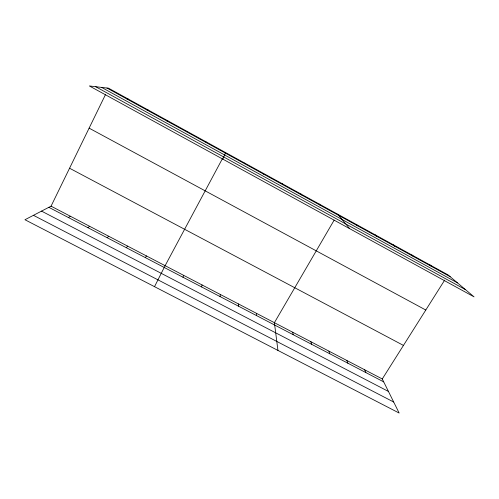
<?xml version="1.0" encoding="UTF-8"?>
<svg xmlns="http://www.w3.org/2000/svg" width="499" height="499" viewBox="0 0 499 499"><rect width="100%" height="100%" fill="white"/><g stroke="black" fill="none" stroke-linecap="round" stroke-linejoin="round"><path stroke-width="0.75" d="M244.641 163.728L244.666 163.054M238.397 306.137L238.485 303.953M220.047 296.568L220.333 294.485M201.571 286.937L202.064 284.948M182.958 277.238L183.657 275.348M222.828 159.125L225.654 152.6M51.054 206.168L382.271 378.966L399.15 413.047L24.95 219.735L51.054 206.168L105.545 94.467M154.515 286.675L165.119 265.68L222.716 158.102M334.168 220.103L274.394 322.685L277.949 350.435M382.271 378.966L444.69 280.095M145.334 257.627L146.45 255.937M126.316 247.71L127.644 246.126M107.16 237.724L108.707 236.245M206.043 142.508L206.511 142.072M87.861 227.663L89.627 226.297M68.419 217.533L70.409 216.267M186.526 131.78L187.219 131.468M166.866 120.97L167.783 120.783M147.049 110.073L148.197 110.011M127.083 99.101L128.468 99.164M33.445 215.319L393.686 402.019M48.833 207.322L383.719 381.885M41.542 211.114L388.453 391.453M69.561 168.225L403.454 345.42M89.115 128.143L425.79 310.029M95.64 86.695L465.592 289.719M106.961 88.042L450.217 276.733M101.603 87.406L457.514 282.896M429.938 264.925L431.972 266.703M411.75 254.927L413.584 256.598M393.424 244.847L395.065 246.412M374.961 234.698L376.402 236.152M356.361 224.469L357.596 225.816M337.623 214.171L349.712 228.692M319.304 204.097L320.127 205.22M300.847 193.949L301.465 194.966M282.259 183.726L282.665 184.63M364.613 369.753L365.873 372.585M346.824 360.471L347.903 363.216M328.91 351.128L329.795 353.779M310.871 341.715L311.563 344.273M263.528 173.427L263.728 174.213M292.695 332.234L293.2 334.698M256.498 313.353L256.611 315.63M108.589 88.229L89.365 85.953L474.05 296.861L447.996 274.855L108.589 88.229"/></g></svg>
